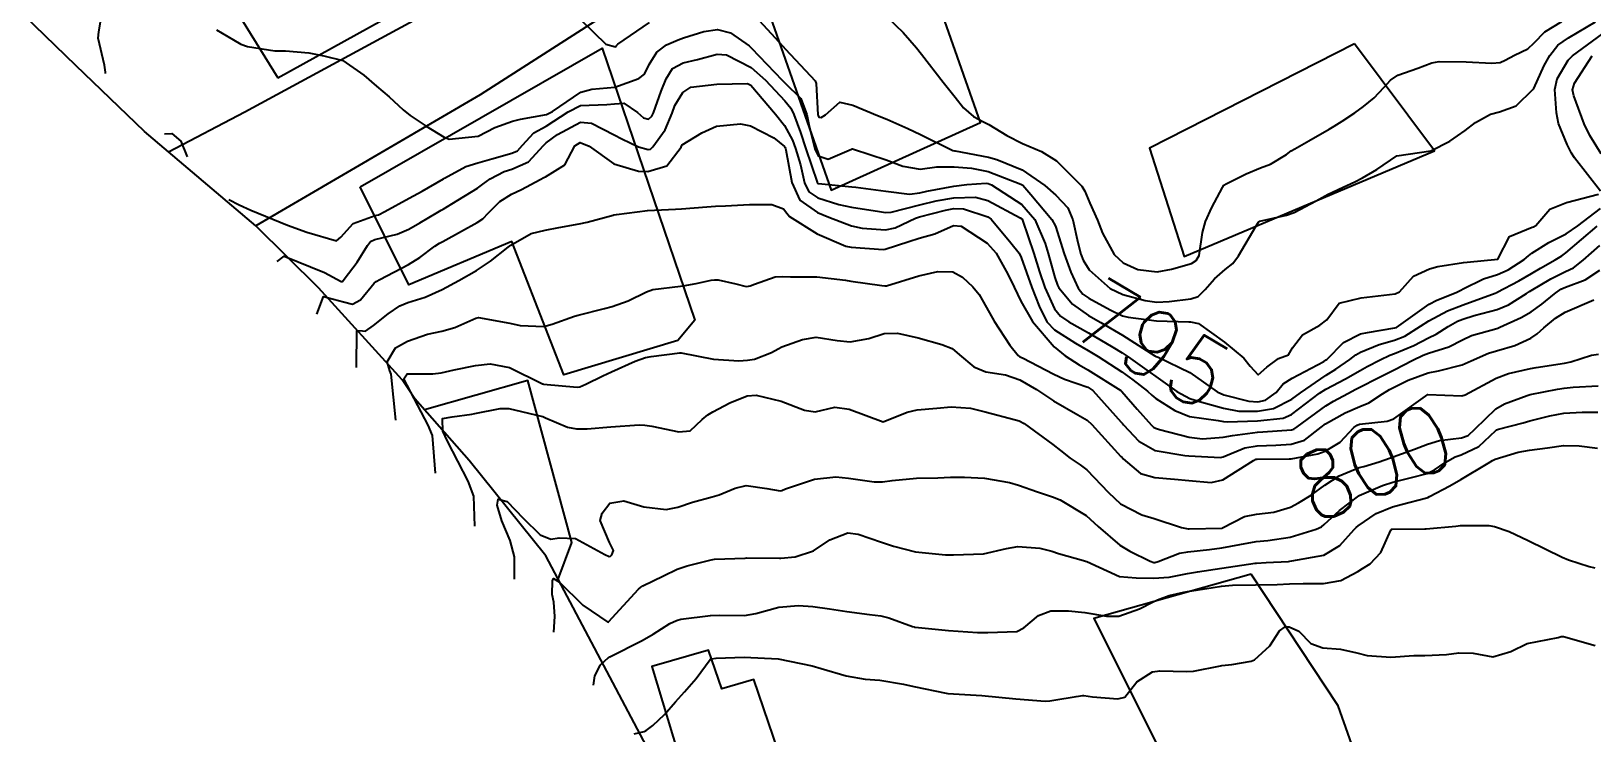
# Model space of a CAD drawing. Header units: metres. Extents: x 307586 to 320046, y 7427249 to 7434250.
# Drawn here: x 318704.7 to 318796.5, y 7429672.6 to 7429713.8 of the extents above; entities that cross this region are included whole.
import ezdxf
from ezdxf.enums import TextEntityAlignment as Align

# ---------------------------------------------------------------- set-up
doc = ezdxf.new("R2010")
doc.units = ezdxf.units.M
doc.header["$MEASUREMENT"] = 0
for name, color, linetype in [('Area', 45, 'Continuous'), ('Cotas', 45, 'Continuous'), ('Curvas de Nivel 1m', 11, 'Continuous'), ('Curvas de Nivel 5m', 15, 'Continuous'), ('Edificações', 30, 'Continuous'), ('Vias Primárias', 230, 'Continuous')]:
    doc.layers.add(name, color=color, linetype=linetype)
doc.styles.add('Style-STANDARD', font='STANDARD.shx')

msp = doc.modelspace()

# ---------------------------------------------------------------- linework, layer by layer
at = {"layer": 'Area'}
msp.add_polyline3d([(318765.855, 7429561.313, 826.186), (318764.707, 7429612.93, 817.034), (318764.415, 7429616.33, 814.983), (318763.928, 7429618.959, 817.423), (318763.203, 7429622.741, 818.023), (318762.914, 7429625.436, 817.842), (318759.9, 7429635.903, 812.031), (318734.989, 7429683.018, 801.071), (318730.487, 7429688.62, 800.282), (318727.283, 7429692.242, 803.822), (318726.548, 7429693.35, 804.102), (318721.623, 7429698.772, 795.363), (318717.945, 7429702.414, 793.664), (318711.405, 7429707.946, 793.724), (318707.353, 7429711.835, 793.133), (318702.497, 7429716.537, 790.843)], dxfattribs=at)
at = {"layer": 'Curvas de Nivel 1m', "flags": 128}
for points, elevation in [([(318709.113, 7429711.36), (318709.112, 7429711.439), (318709.049, 7429711.856), (318708.669, 7429713.444), (318708.714, 7429713.807), (318708.984, 7429715.441)], 793), ([(318747.08, 7429714.967), (318748.91, 7429712.962), (318749.07, 7429712.786), (318750.813, 7429710.933), (318750.872, 7429710.763), (318750.981, 7429708.931), (318750.985, 7429708.893), (318751.022, 7429708.793), (318751.169, 7429708.781), (318751.418, 7429708.926), (318752.267, 7429709.682), (318753.029, 7429709.499), (318754.486, 7429708.895), (318755.021, 7429708.676), (318756.264, 7429708.12), (318757.012, 7429707.774), (318758.908, 7429706.841), (318759.003, 7429706.812), (318759.034, 7429706.808), (318760.997, 7429706.433), (318761.499, 7429706.301), (318762.986, 7429705.694), (318764.312, 7429704.777), (318764.967, 7429704.205), (318765.662, 7429703.461), (318765.95, 7429702.755), (318766.247, 7429701.437), (318766.439, 7429700.747), (318766.571, 7429700.397), (318766.914, 7429699.817), (318768.149, 7429698.728), (318768.899, 7429698.373), (318770.219, 7429698.023), (318770.895, 7429697.93), (318771.626, 7429697.952), (318772.897, 7429698.123), (318773.32, 7429698.245), (318773.742, 7429698.662), (318774.281, 7429699.288), (318774.921, 7429699.84), (318775.37, 7429700.199), (318775.697, 7429700.639), (318776.736, 7429702.408), (318776.871, 7429702.621), (318776.954, 7429702.68), (318778.526, 7429703.036), (318778.959, 7429703.192), (318780.265, 7429703.88), (318780.97, 7429704.262), (318781.174, 7429704.365), (318781.6, 7429704.564), (318782.535, 7429704.999), (318782.983, 7429705.223), (318783.82, 7429705.712), (318785.003, 7429706.53), (318787.006, 7429706.81), (318788.112, 7429707.389), (318789.018, 7429708.016), (318789.629, 7429708.471), (318790.512, 7429708.976), (318791.033, 7429709.097), (318792.015, 7429709.463), (318793.017, 7429710.43), (318793.036, 7429710.447), (318793.053, 7429710.477), (318793.669, 7429711.822), (318793.985, 7429712.421), (318794.47, 7429713.026), (318795.083, 7429713.453), (318796.681, 7429714.386)], 792), ([(318715.635, 7429713.918), (318716.627, 7429713.347), (318717.069, 7429713.085), (318717.461, 7429712.942), (318719.064, 7429712.7), (318719.678, 7429712.696), (318721.062, 7429712.573), (318721.937, 7429712.404), (318723.056, 7429712.131), (318724.294, 7429711.257), (318725.036, 7429710.606), (318725.787, 7429709.995), (318726.608, 7429709.226), (318727.018, 7429708.889), (318727.954, 7429708.271), (318729.007, 7429707.62), (318729.313, 7429707.502), (318731.008, 7429707.68), (318731.988, 7429708.185), (318733.017, 7429708.552), (318733.495, 7429708.669), (318735.021, 7429708.948), (318735.383, 7429709.125), (318737.035, 7429710.262), (318737.688, 7429710.442), (318739.038, 7429710.565), (318740.448, 7429711.059), (318740.782, 7429711.319), (318741.056, 7429711.89), (318741.508, 7429712.604), (318742.078, 7429713.04), (318742.767, 7429713.343), (318743.077, 7429713.461), (318744.269, 7429713.83), (318745.082, 7429713.95), (318745.834, 7429713.753), (318746.928, 7429712.982), (318747.071, 7429712.845), (318748.872, 7429710.962), (318749.041, 7429710.814), (318749.981, 7429709.894), (318750.319, 7429708.941), (318750.447, 7429708.368), (318750.797, 7429706.933), (318750.997, 7429706.517), (318751.587, 7429706.331), (318752.954, 7429706.91), (318752.987, 7429706.926), (318753.003, 7429706.93), (318753.072, 7429706.909), (318754.994, 7429706.279), (318755.96, 7429705.904), (318756.986, 7429705.743), (318757.965, 7429705.874), (318758.988, 7429705.87), (318760.01, 7429705.802), (318760.985, 7429705.606), (318762.912, 7429704.853), (318762.973, 7429704.826), (318763.019, 7429704.79), (318763.497, 7429704.255), (318764.735, 7429702.772), (318764.947, 7429702.39), (318765.453, 7429700.762), (318765.833, 7429699.677), (318766.272, 7429698.749), (318766.551, 7429698.397), (318766.897, 7429698.15), (318768.152, 7429697.465), (318768.887, 7429697.122), (318769.205, 7429697.034), (318770.884, 7429696.831), (318772.785, 7429696.77), (318772.884, 7429696.766), (318773.341, 7429696.665), (318774.867, 7429695.571), (318776.014, 7429694.633), (318776.389, 7429694.167), (318776.843, 7429693.656), (318777.357, 7429694.106), (318778.047, 7429694.608), (318778.639, 7429694.82), (318778.863, 7429695.244), (318779.465, 7429696), (318780.479, 7429696.576), (318780.886, 7429696.876), (318781.604, 7429697.855), (318782.899, 7429698.181), (318783.24, 7429698.206), (318784.902, 7429698.411), (318785.162, 7429698.526), (318785.981, 7429699.45), (318786.924, 7429699.887), (318787.405, 7429700.016), (318788.93, 7429700.254), (318789.134, 7429700.272), (318790.933, 7429700.44), (318791.617, 7429701.773), (318792.952, 7429702.327), (318793.031, 7429702.35), (318793.165, 7429702.428), (318794, 7429703.382), (318794.967, 7429703.773), (318796.856, 7429704.266)], 793), ([(318737.087, 7429714.482), (318738.515, 7429713.086), (318739.071, 7429712.923), (318739.143, 7429713.007), (318739.211, 7429713.078), (318741.086, 7429714.351)], 792), ([(318755.09, 7429714.63), (318755.981, 7429713.775), (318756.772, 7429712.865), (318757.067, 7429712.489), (318758.336, 7429710.847), (318759.034, 7429709.966), (318759.533, 7429709.337), (318760.116, 7429708.824), (318760.716, 7429708.511), (318761.018, 7429708.356), (318762.09, 7429707.721), (318763.007, 7429707.241), (318764.112, 7429706.779), (318764.995, 7429706.222), (318766.494, 7429704.747), (318766.671, 7429704.445), (318766.963, 7429703.731), (318767.401, 7429702.736), (318767.703, 7429701.975), (318768.39, 7429700.725), (318768.926, 7429700.242), (318769.778, 7429699.849), (318770.918, 7429699.7), (318771.751, 7429699.851), (318772.926, 7429700.188), (318773.217, 7429700.379), (318773.382, 7429700.666), (318773.587, 7429702.023), (318773.751, 7429702.662), (318774.135, 7429703.484), (318774.748, 7429704.652), (318774.838, 7429704.788), (318774.976, 7429704.885), (318776.153, 7429705.465), (318776.991, 7429705.806), (318777.569, 7429706.04), (318778.508, 7429706.605), (318778.797, 7429706.81), (318779.006, 7429706.935), (318779.829, 7429707.405), (318781.018, 7429708.096), (318781.319, 7429708.268), (318781.798, 7429708.562), (318782.537, 7429709.049), (318783.036, 7429709.411), (318783.662, 7429709.926), (318784.247, 7429710.538), (318784.621, 7429710.971), (318785.06, 7429711.269), (318786.232, 7429711.68), (318787.068, 7429711.993), (318787.493, 7429712.071), (318789.069, 7429712.044), (318790.58, 7429711.969), (318791.069, 7429712.009), (318791.37, 7429712.146), (318791.921, 7429712.442), (318792.697, 7429712.814), (318793.08, 7429713.164), (318793.699, 7429713.812), (318794.709, 7429714.414)], 791), ([(318796.974, 7429704.442), (318795.438, 7429706.403), (318795.27, 7429706.671), (318795.011, 7429707.19), (318794.505, 7429708.415), (318794.395, 7429709.054), (318794.287, 7429710.418), (318794.432, 7429711.044), (318795.07, 7429712.144), (318795.32, 7429712.406), (318797.086, 7429713.686)], 793), ([(318716.363, 7429703.95), (318716.956, 7429703.648), (318717.643, 7429703.333), (318719.804, 7429702.443), (318720.934, 7429702.026), (318722.683, 7429701.516), (318722.93, 7429701.739), (318723.664, 7429702.541), (318724.949, 7429703.007), (318725.142, 7429703.056), (318725.525, 7429703.241), (318726.961, 7429704.024), (318727.725, 7429704.453), (318728.973, 7429705.165), (318729.028, 7429705.199), (318730.277, 7429705.887), (318730.987, 7429706.103), (318731.807, 7429706.345), (318732.996, 7429706.676), (318733.323, 7429706.822), (318733.607, 7429707.144), (318734.284, 7429707.864), (318735.014, 7429708.26), (318736.299, 7429709.111), (318737.027, 7429709.48), (318738.57, 7429709.542), (318739.028, 7429709.575), (318739.564, 7429709.607), (318740.368, 7429709.06), (318740.717, 7429708.751), (318741.019, 7429708.683), (318741.223, 7429708.846), (318741.312, 7429709.047), (318741.761, 7429710.317), (318742.053, 7429711.04), (318742.438, 7429711.65), (318743.057, 7429711.986), (318743.9, 7429712.182), (318745.065, 7429712.503), (318745.609, 7429712.458), (318747.054, 7429711.716), (318747.889, 7429710.972), (318749.031, 7429709.745), (318749.387, 7429709.315), (318749.561, 7429708.952), (318749.949, 7429707.883), (318750.259, 7429706.941), (318750.93, 7429704.974), (318750.941, 7429704.93), (318750.953, 7429704.91), (318750.973, 7429704.897), (318751.015, 7429704.888), (318752.971, 7429704.701), (318753.2, 7429704.679), (318754.968, 7429704.444), (318756.359, 7429704.261), (318756.968, 7429704.343), (318757.378, 7429704.446), (318758.972, 7429704.738), (318759.738, 7429704.829), (318760.873, 7429704.913), (318760.974, 7429704.894), (318761.178, 7429704.808), (318762.962, 7429703.661), (318763.729, 7429702.782), (318764.336, 7429701.372), (318764.519, 7429700.774), (318764.909, 7429699.376), (318765.053, 7429698.916), (318765.128, 7429698.767), (318765.948, 7429697.808), (318766.887, 7429697.138), (318767.605, 7429696.733), (318768.872, 7429695.974), (318770.774, 7429694.772), (318770.854, 7429694.732), (318770.98, 7429694.689), (318772.844, 7429693.783), (318774.44, 7429692.654), (318774.831, 7429692.48), (318776.3, 7429692.1), (318776.827, 7429692.068), (318777.28, 7429692.164), (318777.905, 7429692.609), (318778.318, 7429693.126), (318778.841, 7429693.458), (318780.719, 7429694.44), (318780.852, 7429694.524), (318780.88, 7429694.543), (318780.913, 7429694.569), (318781.87, 7429695.558), (318782.875, 7429696.052), (318783.275, 7429696.148), (318784.881, 7429696.405), (318784.974, 7429696.437), (318785.115, 7429696.527), (318786.896, 7429697.801), (318787.353, 7429698.04), (318788.484, 7429698.484), (318788.769, 7429698.617), (318788.906, 7429698.7), (318790.091, 7429699.286), (318790.919, 7429699.554), (318791.555, 7429699.812), (318792.491, 7429700.434), (318792.732, 7429700.635), (318792.937, 7429700.797), (318793.942, 7429701.421), (318794.948, 7429701.939), (318795.641, 7429702.4), (318796.963, 7429703.421)], 794), ([(318797.006, 7429706.639), (318796.337, 7429707.711), (318796.015, 7429708.395), (318795.397, 7429710.055), (318795.335, 7429710.406), (318795.444, 7429710.792), (318796.482, 7429712.389)], 794), ([(318721.523, 7429697.21), (318721.913, 7429698.261), (318723.098, 7429697.947), (318723.614, 7429697.803), (318724.088, 7429698.055), (318724.9, 7429699.03), (318725.021, 7429699.128), (318725.232, 7429699.245), (318726.912, 7429700.138), (318727.579, 7429700.551), (318728.471, 7429701.205), (318728.745, 7429701.383), (318728.927, 7429701.482), (318730.023, 7429702.097), (318730.944, 7429702.597), (318731.287, 7429702.827), (318731.612, 7429703.163), (318732.288, 7429703.828), (318732.964, 7429704.276), (318733.565, 7429704.546), (318734.662, 7429705.133), (318734.866, 7429705.239), (318734.975, 7429705.286), (318736.105, 7429705.994), (318736.681, 7429707.105), (318737.005, 7429707.3), (318737.528, 7429707.095), (318738.987, 7429706.043), (318740.423, 7429705.617), (318740.981, 7429705.591), (318742.088, 7429705.938), (318742.932, 7429707.031), (318742.953, 7429707.081), (318743.004, 7429707.164), (318744.161, 7429707.869), (318745.015, 7429708.26), (318746.42, 7429708.392), (318747.016, 7429708.275), (318748.389, 7429707.586), (318749.004, 7429707.075), (318749.048, 7429707.004), (318749.063, 7429706.959), (318749.086, 7429706.874), (318749.453, 7429704.953), (318749.924, 7429703.907), (318750.956, 7429703.193), (318751.626, 7429702.923), (318752.945, 7429702.412), (318753.58, 7429702.266), (318754.942, 7429702.176), (318755.527, 7429702.298), (318756.717, 7429702.864), (318756.954, 7429702.944), (318758.473, 7429703.329), (318758.959, 7429703.417), (318759.525, 7429703.398), (318760.954, 7429702.939), (318761.154, 7429702.808), (318762.314, 7429701.414), (318762.797, 7429700.791), (318762.921, 7429700.549), (318763.551, 7429698.784), (318763.99, 7429697.681), (318764.438, 7429696.774), (318764.876, 7429696.295), (318766.109, 7429695.507), (318766.858, 7429695.085), (318767.444, 7429694.734), (318768.844, 7429693.82), (318769.492, 7429693.363), (318770.345, 7429692.697), (318770.595, 7429692.459), (318770.829, 7429692.253), (318771.953, 7429691.548), (318772.818, 7429691.195), (318774.496, 7429690.973), (318774.816, 7429690.911), (318775.05, 7429690.881), (318776.816, 7429690.943), (318778.312, 7429691.111), (318778.82, 7429691.322), (318780.462, 7429692.576), (318780.835, 7429692.813), (318781.988, 7429693.412), (318782.846, 7429693.904), (318783.255, 7429694.139), (318784.022, 7429694.538), (318784.588, 7429694.802), (318784.858, 7429694.898), (318785.996, 7429695.383), (318786.873, 7429695.823), (318787.322, 7429696.05), (318788.025, 7429696.489), (318788.57, 7429696.8), (318788.887, 7429696.931), (318789.554, 7429697.134), (318790.893, 7429697.49), (318791.57, 7429697.769), (318792.619, 7429698.433), (318792.797, 7429698.539), (318792.906, 7429698.605), (318794.046, 7429699.289), (318794.923, 7429699.719), (318795.381, 7429699.948), (318795.955, 7429700.395), (318796.942, 7429701.242)], 796), ([(318712.573, 7429707.82), (318713, 7429707.838), (318713.534, 7429707.385), (318713.903, 7429706.46)], 794), ([(318723.853, 7429694.09), (318723.869, 7429696.257), (318724.217, 7429696.228), (318724.388, 7429696.209), (318724.866, 7429696.551), (318725.71, 7429697.237), (318726.406, 7429697.702), (318726.883, 7429697.903), (318727.89, 7429698.213), (318728.898, 7429698.665), (318729.876, 7429699.185), (318730.909, 7429699.782), (318731.737, 7429700.34), (318732.769, 7429701.152), (318732.856, 7429701.218), (318732.925, 7429701.275), (318734.123, 7429701.95), (318734.938, 7429702.159), (318735.757, 7429702.301), (318736.944, 7429702.53), (318737.411, 7429702.63), (318738.952, 7429703.034), (318738.985, 7429703.046), (318739.132, 7429703.077), (318740.956, 7429703.311), (318742.599, 7429703.391), (318742.957, 7429703.406), (318744.453, 7429703.52), (318744.958, 7429703.554), (318745.543, 7429703.585), (318746.96, 7429703.657), (318748.265, 7429703.662), (318748.957, 7429703.408), (318749.144, 7429703.146), (318749.312, 7429702.955), (318750.938, 7429701.945), (318752.619, 7429701.221), (318752.927, 7429701.158), (318754.804, 7429701.011), (318754.925, 7429701.026), (318756.314, 7429701.488), (318756.935, 7429701.673), (318757.857, 7429701.933), (318758.947, 7429702.426), (318759.395, 7429702.385), (318760.932, 7429701.388), (318761.458, 7429700.805), (318762.146, 7429699.562), (318762.512, 7429698.794), (318762.895, 7429697.987), (318763.58, 7429696.783), (318764.861, 7429695.292), (318765.505, 7429694.76), (318766.333, 7429694.233), (318766.845, 7429693.94), (318768.773, 7429692.721), (318768.832, 7429692.665), (318769.739, 7429691.629), (318770.577, 7429690.694), (318770.694, 7429690.575), (318770.81, 7429690.511), (318771.055, 7429690.442), (318772.803, 7429689.978), (318773.574, 7429689.889), (318774.803, 7429689.994), (318775.353, 7429690.094), (318776.808, 7429690.278), (318777.127, 7429690.298), (318778.81, 7429690.416), (318778.952, 7429690.456), (318779.153, 7429690.595), (318780.825, 7429691.824), (318781.284, 7429692.11), (318782.122, 7429692.557), (318782.588, 7429692.8), (318782.837, 7429692.923), (318783.911, 7429693.47), (318784.847, 7429693.953), (318785.946, 7429694.514), (318786.558, 7429694.804), (318786.859, 7429694.921), (318788.066, 7429695.287), (318788.871, 7429695.715), (318789.381, 7429695.966), (318790.882, 7429696.38), (318790.933, 7429696.399), (318791.046, 7429696.448), (318792.305, 7429697.02), (318792.892, 7429697.345), (318793.526, 7429697.795), (318794.262, 7429698.416), (318794.638, 7429698.681), (318794.909, 7429698.797), (318796.073, 7429699.235), (318796.924, 7429699.795)], 797), ([(318726.173, 7429690.98), (318725.9, 7429693.697), (318725.822, 7429693.884), (318725.661, 7429694.421), (318726.146, 7429695.231), (318726.857, 7429695.629), (318728.027, 7429696.042), (318728.868, 7429696.214), (318729.637, 7429696.423), (318730.88, 7429696.987), (318731.032, 7429697.017), (318732.876, 7429696.686), (318733.472, 7429696.546), (318734.873, 7429696.493), (318735.364, 7429696.634), (318736.679, 7429697.103), (318736.884, 7429697.163), (318738.43, 7429697.542), (318738.889, 7429697.664), (318739.822, 7429697.996), (318740.898, 7429698.538), (318741.274, 7429698.671), (318742.901, 7429698.859), (318743.058, 7429698.872), (318743.815, 7429699.021), (318744.703, 7429699.214), (318744.905, 7429699.236), (318745.123, 7429699.225), (318746.152, 7429698.991), (318746.769, 7429698.85), (318746.902, 7429698.857), (318746.998, 7429698.883), (318747.249, 7429698.977), (318748.456, 7429699.416), (318748.908, 7429699.435), (318749.367, 7429699.413), (318750.908, 7429699.415), (318752.606, 7429699.213), (318752.905, 7429699.157), (318754.725, 7429698.892), (318754.903, 7429698.879), (318755.004, 7429698.888), (318756.909, 7429699.478), (318758.031, 7429699.729), (318758.911, 7429699.695), (318759.475, 7429699.398), (318760.077, 7429698.822), (318760.447, 7429698.366), (318760.891, 7429697.616), (318761.336, 7429696.805), (318762.264, 7429695.394), (318762.737, 7429694.791), (318762.852, 7429694.717), (318762.993, 7429694.647), (318764.842, 7429693.681), (318765.469, 7429693.39), (318766.835, 7429692.924), (318767.139, 7429692.737), (318768.805, 7429690.867), (318768.872, 7429690.787), (318768.932, 7429690.718), (318769.843, 7429689.749), (318770.791, 7429689.213), (318772.548, 7429688.911), (318772.786, 7429688.894), (318774.634, 7429688.802), (318774.786, 7429688.838), (318776.072, 7429689.353), (318776.796, 7429689.478), (318777.887, 7429689.519), (318778.798, 7429689.575), (318779.583, 7429689.806), (318780.561, 7429690.574), (318780.815, 7429690.765), (318781.97, 7429691.41), (318782.825, 7429691.785), (318783.364, 7429692.009), (318784.162, 7429692.537), (318784.578, 7429692.79), (318784.837, 7429692.924), (318785.66, 7429693.336), (318786.846, 7429693.76), (318787.452, 7429693.889), (318788.851, 7429694.246), (318789.377, 7429694.472), (318790.391, 7429694.926), (318790.862, 7429695.06), (318791.941, 7429695.365), (318792.874, 7429695.808), (318793.241, 7429696.063), (318793.646, 7429696.422), (318794.33, 7429696.975), (318794.892, 7429697.342), (318796.579, 7429698.064)], 798), ([(318728.493, 7429687.87), (318728.333, 7429690.092), (318728.078, 7429690.702), (318726.647, 7429693.41), (318726.838, 7429693.707), (318728.336, 7429693.707), (318728.839, 7429693.763), (318729.606, 7429693.954), (318730.843, 7429694.205), (318731.713, 7429694.292), (318732.842, 7429694.079), (318734.795, 7429693.13), (318734.833, 7429693.112), (318734.857, 7429693.105), (318736.83, 7429692.924), (318736.99, 7429692.939), (318737.339, 7429693.095), (318738.334, 7429693.589), (318738.84, 7429693.832), (318740.244, 7429694.456), (318740.849, 7429694.663), (318741.175, 7429694.721), (318742.852, 7429694.947), (318742.942, 7429694.939), (318744.849, 7429694.577), (318746.337, 7429694.477), (318746.848, 7429694.508), (318747.25, 7429694.575), (318748.255, 7429694.966), (318748.632, 7429695.186), (318748.858, 7429695.296), (318750.071, 7429695.736), (318750.867, 7429695.861), (318752.11, 7429695.672), (318752.863, 7429695.583), (318753.977, 7429695.788), (318754.871, 7429696.074), (318755.648, 7429696.101), (318756.867, 7429695.822), (318758.267, 7429695.441), (318758.858, 7429695.198), (318759.29, 7429694.833), (318760.139, 7429694.113), (318760.843, 7429693.829), (318761.994, 7429693.646), (318762.838, 7429693.347), (318763.817, 7429692.78), (318764.823, 7429692.113), (318766.253, 7429691.306), (318766.807, 7429690.985), (318767.076, 7429690.737), (318768.784, 7429688.853), (318768.854, 7429688.789), (318768.921, 7429688.718), (318769.928, 7429687.856), (318770.772, 7429687.613), (318771.934, 7429687.515), (318772.771, 7429687.439), (318774.099, 7429687.327), (318774.771, 7429687.475), (318776.577, 7429688.623), (318776.712, 7429688.693), (318776.784, 7429688.704), (318778.671, 7429688.715), (318778.785, 7429688.72), (318780.356, 7429689.01), (318780.792, 7429689.166), (318781.663, 7429689.698), (318782.478, 7429690.553), (318782.667, 7429690.699), (318782.815, 7429690.745), (318784.427, 7429690.924), (318784.818, 7429691.07), (318786.833, 7429692.5), (318788.832, 7429692.41), (318789.009, 7429692.477), (318790.843, 7429693.45), (318791.563, 7429693.726), (318792.849, 7429694.022), (318793.195, 7429694.081), (318794.852, 7429694.329), (318795.219, 7429694.405), (318796.44, 7429694.805), (318796.86, 7429694.856)], 799), ([(318733.143, 7429681.64), (318733.146, 7429682.958), (318732.892, 7429683.912), (318732.397, 7429685.064), (318732.126, 7429685.986), (318732.193, 7429686.336), (318732.712, 7429686.203), (318733.662, 7429685.232), (318734.648, 7429684.241), (318735.286, 7429683.986), (318735.76, 7429684.077), (318736.722, 7429684.041), (318738.45, 7429683.083), (318738.711, 7429682.975), (318738.788, 7429683.003), (318738.872, 7429683.078), (318738.966, 7429683.327), (318738.72, 7429683.798), (318738.185, 7429685.085), (318738.3, 7429685.524), (318738.748, 7429686.117), (318739.565, 7429686.253), (318740.746, 7429685.893), (318742.051, 7429685.729), (318742.745, 7429685.868), (318743.611, 7429686.161), (318744.755, 7429686.473), (318745.165, 7429686.595), (318746.116, 7429686.99), (318746.765, 7429687.148), (318747.978, 7429686.968), (318748.761, 7429686.83), (318748.863, 7429686.857), (318749.073, 7429686.955), (318750.769, 7429687.526), (318752.038, 7429687.65), (318752.769, 7429687.568), (318754.292, 7429687.371), (318754.768, 7429687.365), (318755.332, 7429687.445), (318756.77, 7429687.571), (318758.017, 7429687.601), (318758.771, 7429687.645), (318759.59, 7429687.646), (318760.771, 7429687.578), (318762.233, 7429687.33), (318762.767, 7429687.16), (318763.88, 7429686.779), (318764.759, 7429686.488), (318765.221, 7429686.298), (318766.742, 7429685.376), (318767.457, 7429684.733), (318768.722, 7429683.645), (318769.304, 7429683.297), (318770.501, 7429682.693), (318770.712, 7429682.629), (318770.771, 7429682.63), (318770.968, 7429682.687), (318772.23, 7429683.163), (318772.719, 7429683.246), (318773.994, 7429683.383), (318774.721, 7429683.485), (318775.769, 7429683.68), (318776.725, 7429683.853), (318777.416, 7429683.923), (318778.728, 7429684.117), (318780.269, 7429684.577), (318780.583, 7429684.724), (318780.737, 7429684.846), (318781.633, 7429685.677), (318782.763, 7429686.533), (318782.794, 7429686.55), (318784.154, 7429687.151), (318784.771, 7429687.341), (318785.868, 7429687.608), (318786.777, 7429687.86), (318787.216, 7429688.058), (318787.838, 7429688.489), (318788.432, 7429688.84), (318788.79, 7429688.957), (318789.821, 7429689.441), (318790.812, 7429690.38), (318790.851, 7429690.411), (318790.985, 7429690.448), (318792.419, 7429690.832), (318792.818, 7429690.947), (318793.992, 7429691.247), (318794.823, 7429691.39), (318795.887, 7429691.457), (318796.824, 7429691.453)], 801), ([(318735.463, 7429678.53), (318735.519, 7429679.441), (318735.465, 7429680.282), (318735.352, 7429680.732), (318735.377, 7429681.543), (318735.435, 7429681.683), (318735.797, 7429681.457), (318737.165, 7429680.11), (318738.626, 7429679.118), (318738.663, 7429679.126), (318740.441, 7429681.054), (318740.563, 7429681.174), (318740.686, 7429681.25), (318741.894, 7429681.839), (318742.701, 7429682.238), (318743.295, 7429682.433), (318744.709, 7429682.781), (318744.906, 7429682.811), (318746.711, 7429682.882), (318746.805, 7429682.886), (318748.712, 7429682.877), (318748.794, 7429682.876), (318749.634, 7429682.946), (318750.717, 7429683.315), (318751.684, 7429683.96), (318752.727, 7429684.356), (318753.348, 7429684.283), (318754.722, 7429683.821), (318755.428, 7429683.587), (318756.717, 7429683.255), (318758.477, 7429683.08), (318758.715, 7429683.07), (318758.941, 7429683.063), (318760.716, 7429683.136), (318762.068, 7429683.447), (318762.721, 7429683.569), (318764.029, 7429683.468), (318764.718, 7429683.279), (318765.108, 7429683.156), (318766.587, 7429682.742), (318766.712, 7429682.706), (318766.78, 7429682.672), (318768.699, 7429681.791), (318769.687, 7429681.716), (318770.698, 7429681.701), (318771.623, 7429681.762), (318772.706, 7429681.974), (318773.294, 7429682.078), (318774.709, 7429682.286), (318776.67, 7429682.578), (318776.713, 7429682.581), (318776.75, 7429682.582), (318777.322, 7429682.614), (318778.629, 7429682.686), (318778.714, 7429682.7), (318778.837, 7429682.721), (318780.718, 7429683.057), (318781.66, 7429683.624), (318782.503, 7429684.552), (318782.616, 7429684.67), (318782.736, 7429684.77), (318783.79, 7429685.497), (318784.754, 7429685.902), (318785.251, 7429686.027), (318786.762, 7429686.418), (318786.819, 7429686.442), (318786.924, 7429686.498), (318788.126, 7429687.129), (318788.773, 7429687.508), (318790.368, 7429688.456), (318790.628, 7429688.61), (318790.786, 7429688.686), (318792.127, 7429689.102), (318792.795, 7429689.227), (318793.851, 7429689.365), (318794.799, 7429689.493), (318795.718, 7429689.478), (318796.797, 7429689.347)], 802), ([(318737.783, 7429675.41), (318737.864, 7429675.965), (318738.149, 7429676.497), (318738.175, 7429676.594), (318738.664, 7429677.036), (318738.681, 7429677.041), (318738.744, 7429677.078), (318740.653, 7429678.031), (318741.287, 7429678.413), (318742.278, 7429679.034), (318742.665, 7429679.222), (318742.927, 7429679.289), (318744.668, 7429679.513), (318745.202, 7429679.536), (318746.668, 7429679.511), (318747.32, 7429679.624), (318748.673, 7429679.991), (318749.836, 7429680.104), (318750.674, 7429680.035), (318751.658, 7429679.906), (318752.671, 7429679.745), (318754.005, 7429679.561), (318754.669, 7429679.482), (318755.153, 7429679.368), (318756.542, 7429678.862), (318756.638, 7429678.836), (318756.663, 7429678.826), (318756.699, 7429678.823), (318758.661, 7429678.619), (318760.363, 7429678.517), (318760.66, 7429678.51), (318760.969, 7429678.498), (318762.661, 7429678.57), (318763.088, 7429678.786), (318763.945, 7429679.502), (318764.673, 7429679.775), (318765.708, 7429679.789), (318766.672, 7429679.685), (318767.936, 7429679.461), (318768.67, 7429679.469), (318769.876, 7429679.903), (318770.679, 7429680.306), (318770.941, 7429680.427), (318771.63, 7429680.681), (318772.49, 7429680.877), (318772.695, 7429680.91), (318774.198, 7429681.155), (318774.699, 7429681.232), (318775.351, 7429681.292), (318776.7, 7429681.313), (318777.973, 7429681.334), (318778.701, 7429681.363), (318779.501, 7429681.388), (318780.701, 7429681.39), (318781.705, 7429681.557), (318782.708, 7429682.087), (318782.992, 7429682.265), (318783.438, 7429682.543), (318784.056, 7429683.2), (318784.647, 7429684.531), (318784.688, 7429684.576), (318784.734, 7429684.589), (318786.639, 7429684.596), (318786.734, 7429684.596), (318788.461, 7429684.759), (318788.738, 7429684.798), (318790.406, 7429684.787), (318790.737, 7429684.732), (318791.604, 7429684.441), (318792.728, 7429683.921), (318793.723, 7429683.42), (318794.718, 7429682.931), (318795.092, 7429682.78), (318796.306, 7429682.386), (318796.632, 7429682.301)], 803), ([(318740.169, 7429672.549), (318740.765, 7429672.695), (318740.892, 7429672.743), (318741.266, 7429673.043), (318741.954, 7429673.682), (318742.607, 7429674.43), (318743.141, 7429675.022), (318743.83, 7429675.806), (318744.641, 7429676.914), (318744.695, 7429676.957), (318744.992, 7429677.005), (318746.644, 7429677.059), (318748.643, 7429676.96), (318750.637, 7429676.544), (318751.172, 7429676.388), (318752.629, 7429675.952), (318753.748, 7429675.771), (318754.625, 7429675.705), (318756.013, 7429675.475), (318756.62, 7429675.334), (318758.518, 7429674.937), (318758.614, 7429674.925), (318760.613, 7429674.81), (318762.611, 7429674.6), (318764.327, 7429674.481), (318764.61, 7429674.491), (318764.846, 7429674.522), (318766.154, 7429674.745), (318766.544, 7429674.811), (318766.614, 7429674.811), (318767.113, 7429674.735), (318768.612, 7429674.612), (318769.021, 7429674.714), (318769.728, 7429675.602), (318770.635, 7429676.19), (318771.068, 7429676.254), (318772.636, 7429676.213), (318773.058, 7429676.242), (318774.642, 7429676.549), (318774.72, 7429676.561), (318775.311, 7429676.633), (318776.449, 7429676.818), (318776.646, 7429676.893), (318777.538, 7429677.727), (318778.098, 7429678.606), (318778.434, 7429678.834), (318778.667, 7429678.843), (318779.233, 7429678.591), (318779.942, 7429677.867), (318780.653, 7429677.597), (318781.69, 7429677.522), (318782.651, 7429677.319), (318783.259, 7429677.15), (318784.648, 7429677.051), (318786.005, 7429677.151), (318786.65, 7429677.165), (318787.927, 7429677.21), (318788.651, 7429677.308), (318789.481, 7429677.297), (318790.649, 7429677.074), (318791.704, 7429677.388), (318792.657, 7429677.863), (318794.482, 7429678.223), (318794.662, 7429678.264), (318794.797, 7429678.263), (318796.656, 7429677.738)], 804)]:
    msp.add_lwpolyline(points, dxfattribs=dict(at, elevation=elevation))
at = {"layer": 'Curvas de Nivel 5m', "flags": 128}
for points, elevation in [([(318719.203, 7429700.32), (318719.605, 7429700.624), (318721.984, 7429699.66), (318722.966, 7429699.139), (318723.03, 7429699.139), (318723.137, 7429699.268), (318723.901, 7429700.272), (318724.496, 7429701.254), (318724.683, 7429701.496), (318724.928, 7429701.602), (318726.24, 7429701.924), (318726.938, 7429702.219), (318727.581, 7429702.576), (318728.63, 7429703.203), (318728.833, 7429703.323), (318728.955, 7429703.395), (318729.465, 7429703.7), (318730.967, 7429704.616), (318731.284, 7429704.853), (318731.705, 7429705.163), (318732.541, 7429705.592), (318732.982, 7429705.734), (318733.966, 7429706.162), (318734.84, 7429707.132), (318734.921, 7429707.214), (318735.004, 7429707.275), (318735.674, 7429707.784), (318737.017, 7429708.493), (318737.669, 7429708.44), (318739.01, 7429707.756), (318739.45, 7429707.516), (318740.432, 7429707.059), (318741, 7429706.888), (318741.136, 7429706.913), (318741.274, 7429707.047), (318741.997, 7429708.056), (318742.416, 7429709.036), (318742.577, 7429709.484), (318743.035, 7429710.252), (318743.503, 7429710.561), (318745.04, 7429710.729), (318746.839, 7429710.781), (318747.04, 7429710.665), (318748.49, 7429708.965), (318749.016, 7429708.303), (318749.489, 7429707.434), (318749.659, 7429706.95), (318749.945, 7429705.989), (318750.198, 7429704.942), (318750.437, 7429704.408), (318750.964, 7429704.051), (318752.216, 7429703.662), (318752.959, 7429703.502), (318754.598, 7429703.252), (318754.956, 7429703.19), (318755.288, 7429703.216), (318756.961, 7429703.636), (318757.929, 7429703.885), (318758.965, 7429704.062), (318760.241, 7429704.097), (318760.964, 7429703.9), (318762.867, 7429702.878), (318762.953, 7429702.824), (318762.983, 7429702.79), (318763.01, 7429702.731), (318763.664, 7429700.783), (318763.994, 7429699.697), (318764.316, 7429698.776), (318764.891, 7429697.536), (318765.225, 7429697.103), (318765.725, 7429696.757), (318766.874, 7429696.112), (318768.307, 7429695.28), (318768.856, 7429694.95), (318769.22, 7429694.714), (318770.177, 7429694.031), (318770.842, 7429693.552), (318772.073, 7429692.678), (318772.829, 7429692.262), (318773.41, 7429692.082), (318774.823, 7429691.693), (318775.707, 7429691.522), (318776.822, 7429691.506), (318777.759, 7429691.676), (318778.829, 7429692.225), (318779.335, 7429692.592), (318780.844, 7429693.629), (318781.426, 7429693.985), (318782.241, 7429694.556), (318782.583, 7429694.827), (318782.86, 7429694.989), (318783.971, 7429695.434), (318784.87, 7429695.683), (318785.476, 7429695.919), (318786.398, 7429696.507), (318786.886, 7429696.83), (318787.978, 7429697.403), (318788.896, 7429697.761), (318790.789, 7429698.452), (318790.872, 7429698.482), (318790.904, 7429698.5), (318792.171, 7429699.181), (318792.921, 7429699.611), (318793.437, 7429699.913), (318794.306, 7429700.416), (318794.695, 7429700.652), (318794.937, 7429700.823), (318796.772, 7429702.383)], 795), ([(318730.813, 7429684.75), (318730.746, 7429686.515), (318730.424, 7429687.393), (318729.201, 7429689.749), (318728.933, 7429690.349), (318728.905, 7429691.054), (318728.919, 7429691.081), (318729.475, 7429691.19), (318730.636, 7429691.342), (318730.806, 7429691.37), (318732.293, 7429691.673), (318732.811, 7429691.674), (318734.709, 7429691.227), (318734.804, 7429691.195), (318734.964, 7429691.128), (318736.26, 7429690.571), (318736.797, 7429690.48), (318737.421, 7429690.47), (318738.798, 7429690.589), (318740.464, 7429690.719), (318740.799, 7429690.699), (318741.217, 7429690.627), (318742.796, 7429690.309), (318743.46, 7429690.36), (318744.174, 7429691.016), (318744.512, 7429691.308), (318744.81, 7429691.475), (318745.805, 7429692.008), (318746.824, 7429692.411), (318747.35, 7429692.45), (318748.82, 7429692.106), (318750.179, 7429691.573), (318750.811, 7429691.475), (318751.974, 7429691.76), (318752.814, 7429691.637), (318754.803, 7429690.89), (318756.224, 7429691.456), (318756.814, 7429691.584), (318757.97, 7429691.695), (318758.817, 7429691.767), (318759.938, 7429691.701), (318760.813, 7429691.477), (318762.592, 7429691.006), (318762.805, 7429690.945), (318763.098, 7429690.787), (318764.791, 7429689.561), (318765.234, 7429689.21), (318765.811, 7429688.755), (318766.392, 7429688.359), (318766.776, 7429688.058), (318768.051, 7429686.727), (318768.753, 7429686.063), (318770.014, 7429685.43), (318770.741, 7429685.211), (318772.35, 7429684.674), (318772.732, 7429684.608), (318772.796, 7429684.606), (318774.733, 7429684.643), (318774.763, 7429684.65), (318776.045, 7429685.329), (318776.745, 7429685.453), (318777.782, 7429685.575), (318778.752, 7429685.882), (318779.226, 7429686.123), (318779.973, 7429686.582), (318780.769, 7429687.164), (318781.615, 7429687.721), (318782.779, 7429688.198), (318783.054, 7429688.273), (318783.962, 7429688.538), (318784.57, 7429688.748), (318784.787, 7429688.831), (318786.033, 7429689.273), (318786.799, 7429689.568), (318787.512, 7429689.784), (318788.805, 7429689.95), (318789.189, 7429690.093), (318789.602, 7429690.468), (318790.825, 7429691.649), (318791.326, 7429691.947), (318792.666, 7429692.432), (318792.786, 7429692.478), (318792.834, 7429692.491), (318794.44, 7429692.811), (318794.838, 7429692.874), (318795.364, 7429692.928), (318796.839, 7429693.004)], 800)]:
    msp.add_lwpolyline(points, dxfattribs=dict(at, elevation=elevation))
at = {"layer": 'Edificações'}
for points in [[(318719.232, 7429711.097), (318733.157, 7429718.829), (318731.647, 7429722.233), (318725.708, 7429719.656), (318719.812, 7429728.72), (318711.049, 7429724.343), (318719.232, 7429711.097)], [(318755.457, 7429722.919), (318746.768, 7429718.74), (318751.755, 7429704.507), (318760.525, 7429708.484), (318755.457, 7429722.919)], [(318782.51, 7429713.097), (318770.466, 7429706.978), (318772.509, 7429700.61), (318787.22, 7429706.812), (318782.51, 7429713.097)], [(318724.077, 7429704.693), (318738.303, 7429712.854), (318743.734, 7429696.86), (318742.742, 7429695.659), (318736.045, 7429693.641), (318732.992, 7429701.481), (318726.929, 7429698.948), (318724.077, 7429704.693)], [(318776.442, 7429681.945), (318767.186, 7429679.339), (318777.56, 7429658.617), (318783.585, 7429660.664), (318782.281, 7429664.077), (318784.641, 7429665.442), (318781.561, 7429674.201), (318776.442, 7429681.945)]]:
    msp.add_lwpolyline(points, dxfattribs=at)
for points, elevation in [([(318735.72, 7429681.636), (318736.512, 7429683.8), (318733.926, 7429693.312), (318727.86, 7429691.59)], 801.393), ([(318745.527, 7429663.086), (318750.937, 7429664.843), (318747.205, 7429675.739), (318745.321, 7429675.201), (318744.552, 7429677.467), (318741.208, 7429676.507), (318744.914, 7429664.246)], 805.708)]:
    msp.add_lwpolyline(points, dxfattribs=dict(at, elevation=elevation))
at = {"layer": 'Vias Primárias'}
msp.add_lwpolyline([(318712.802, 7429706.764), (318717.286, 7429709.115), (318735.413, 7429718.941), (318744.921, 7429724.743), (318754.628, 7429730.783), (318763.167, 7429735.9), (318774.085, 7429742.589), (318784.912, 7429749.142), (318792.973, 7429753.968), (318800.38, 7429758.88), (318802.219, 7429760.352, 0.599706), (318800.657, 7429768.721), (318792.405, 7429775.609), (318782.531, 7429784.014), (318775.311, 7429790.143), (318766.934, 7429797.49), (318757.932, 7429805.993), (318753.021, 7429809.847), (318753.021, 7429809.847), (318750.266, 7429811.183), (318748.673, 7429811.401, 0.125739), (318745.018, 7429810.725)], format="xyb", dxfattribs=at)
msp.add_lwpolyline([(318712.802, 7429706.764), (318717.286, 7429709.115), (318735.413, 7429718.941), (318744.921, 7429724.743), (318754.628, 7429730.783), (318763.167, 7429735.9), (318774.085, 7429742.589), (318784.912, 7429749.142), (318792.973, 7429753.968), (318800.38, 7429758.88), (318802.219, 7429760.352, 0.599706), (318800.657, 7429768.721), (318792.405, 7429775.609), (318782.531, 7429784.014), (318775.311, 7429790.143), (318766.934, 7429797.49), (318757.932, 7429805.993), (318753.021, 7429809.847), (318753.021, 7429809.847), (318750.266, 7429811.183), (318748.673, 7429811.401, 0.125739), (318745.018, 7429810.725)], format="xyb", dxfattribs=at)
msp.add_lwpolyline([(318794.803, 7429748.891), (318780.801, 7429740.643), (318766.193, 7429731.985), (318754.37, 7429724.675), (318741.315, 7429716.649), (318731.131, 7429710.102), (318717.945, 7429702.414)], dxfattribs=at)
msp.add_lwpolyline([(318794.803, 7429748.891), (318780.801, 7429740.643), (318766.193, 7429731.985), (318754.37, 7429724.675), (318741.315, 7429716.649), (318731.131, 7429710.102), (318717.945, 7429702.414)], dxfattribs=at)

# ---------------------------------------------------------------- texts
at = {"layer": 'Cotas', "style": 'Style-STANDARD'}
for s, rotation, p in [('795', 329.24801, (318770.65, 7429695.459, 795)), ('800', 23.52049, (318783.656, 7429688.533, 800))]:
    msp.add_text(s, height=4, rotation=rotation, dxfattribs=at).set_placement(p, align=Align.MIDDLE_CENTER)

doc.saveas('drawing.dxf')
